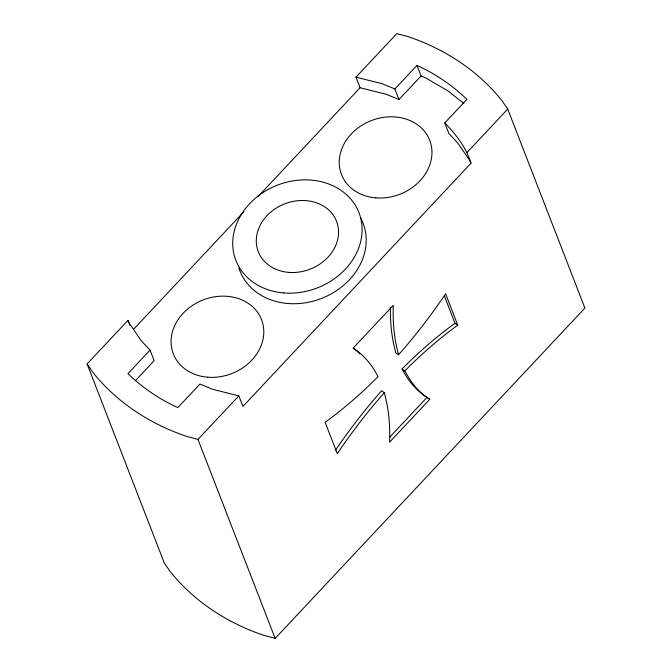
<?xml version="1.0" encoding="UTF-8"?>
<svg xmlns="http://www.w3.org/2000/svg" width="672" height="672" viewBox="0 0 672 672"><rect width="100%" height="100%" fill="white"/><g stroke="black" fill="none" stroke-linecap="round" stroke-linejoin="round"><path stroke-width="1.01" d="M398.983 99.548L394.876 88.973L416.968 65.411L421.067 75.986L398.983 99.548L386.341 94.315L360.1 87.738L356 77.162L396.841 33.6L408.358 36.708A248.035 207.068 -21.2 0 1 501.631 100.195L507.73 109.074L584.9 308.045L275.159 638.4L263.642 635.292A248.035 207.068 -21.2 0 1 170.369 571.805L164.27 562.926L87.1 363.955L127.94 320.393L129.444 323.534L141.263 340.746L150.049 350.095L154.148 360.671L135.626 380.428M133.476 329.44L243.919 211.646M258.266 196.35L360.1 87.738M150.049 350.095L127.957 373.649C142.372 387.752 159.533 399.227 177.853 407.61L199.945 384.056L212.579 389.29L238.82 395.867L242.928 406.442L470.988 163.212C466.25 147.63 456.019 134.417 444.78 122.934L466.864 99.38C452.449 85.268 435.296 73.802 416.968 65.411M87.1 363.955L93.198 372.834A248.035 207.068 -21.2 0 0 186.472 436.321L197.98 439.429L238.82 395.867M466.88 152.636L507.73 109.074M389.693 437.203L426.98 397.438L429.752 399.328L389.592 442.151A282.374 134.753 -55.8 0 0 386.459 401.57L384.35 392.692L381.578 390.802A282.374 134.753 -55.8 0 0 335.672 450.047M356 77.162L382.242 83.74L394.876 88.973M421.067 75.986L425.594 77.86L447.964 90.896L463.848 103.463M454.986 323.274L457.758 325.164A282.374 134.753 -55.8 0 0 404.788 370.894L402.016 369.004A282.374 134.753 -55.8 0 1 454.986 323.274L444.301 295.739M457.758 325.164L445.603 293.824A282.374 134.753 -55.8 0 1 398.538 354.782L395.766 352.901L393.658 344.022A282.374 134.753 -55.8 0 1 390.415 307.44M404.788 370.894L408.786 377.756A282.374 134.753 -55.8 0 0 429.752 399.328M402.016 369.004L406.014 375.866A282.374 134.753 -55.8 0 0 426.98 397.438M470.988 163.212L469.484 160.07L457.657 142.859L448.879 133.51L444.78 122.934M197.98 439.429L275.159 638.4M127.94 320.393L129.805 325.198M398.538 354.782L396.43 345.904A282.374 134.753 -55.8 0 1 393.288 305.323L353.136 348.146A282.374 134.753 -55.8 0 1 374.102 369.718L378.101 376.58A282.374 134.753 -55.8 0 1 325.13 422.31L337.285 453.65A282.374 134.753 -55.8 0 1 384.35 392.692M360.486 217.694A66.016 55.112 -21.2 0 1 323.056 297.822A66.016 55.112 -21.2 0 1 238.921 267.952M353.422 348.356A282.374 134.753 -55.8 0 1 359.864 353.707M288.75 272.387A41.975 35.045 -21.2 0 0 336.571 221.39A41.975 35.045 -21.2 0 0 266.918 215.754A41.975 35.045 -21.2 0 0 288.75 272.387M375.824 197.862A47.317 39.505 -21.2 0 0 429.736 140.372A47.317 39.505 -21.2 0 0 351.221 134.022A47.317 39.505 -21.2 0 0 375.824 197.862M207.673 377.202A47.317 39.505 -21.2 0 0 261.576 319.712A47.317 39.505 -21.2 0 0 183.061 313.362A47.317 39.505 -21.2 0 0 207.673 377.202M283.786 292.942A66.016 55.112 -21.2 0 0 358.991 212.73A66.016 55.112 -21.2 0 0 249.455 203.868A66.016 55.112 -21.2 0 0 283.786 292.942"/></g></svg>
